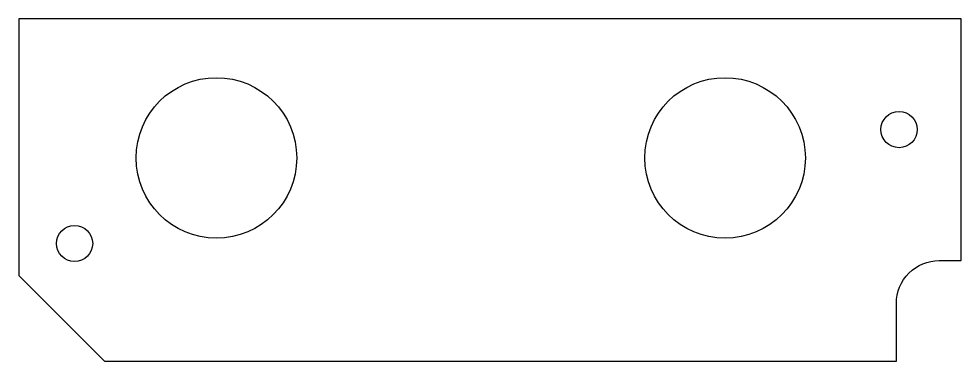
# Model space of a CAD drawing. Header units: inches. Extents: x 1.14 to 5.54, y -2.27 to -0.67.
import ezdxf

# ---------------------------------------------------------------- set-up
doc = ezdxf.new("R2010")
doc.units = ezdxf.units.IN
doc.layers.get('0').update_dxf_attribs({"linetype": 'CONTINUOUS'})

msp = doc.modelspace()

# ---------------------------------------------------------------- linework, layer by layer
msp.add_lwpolyline([(1.54, -2.27), (5.2375, -2.27), (5.2375, -2, -0.414214), (5.4375, -1.8), (5.54, -1.8), (5.54, -0.67), (1.14, -0.67), (1.14, -1.87)], format="xyb", close=True)
for centre, radius in [((2.0625, -1.32), 0.375), ((4.4375, -1.32), 0.375), ((5.25, -1.1875), 0.0847), ((1.4, -1.72), 0.0847)]:
    msp.add_circle(centre, radius)

doc.saveas('drawing.dxf')
